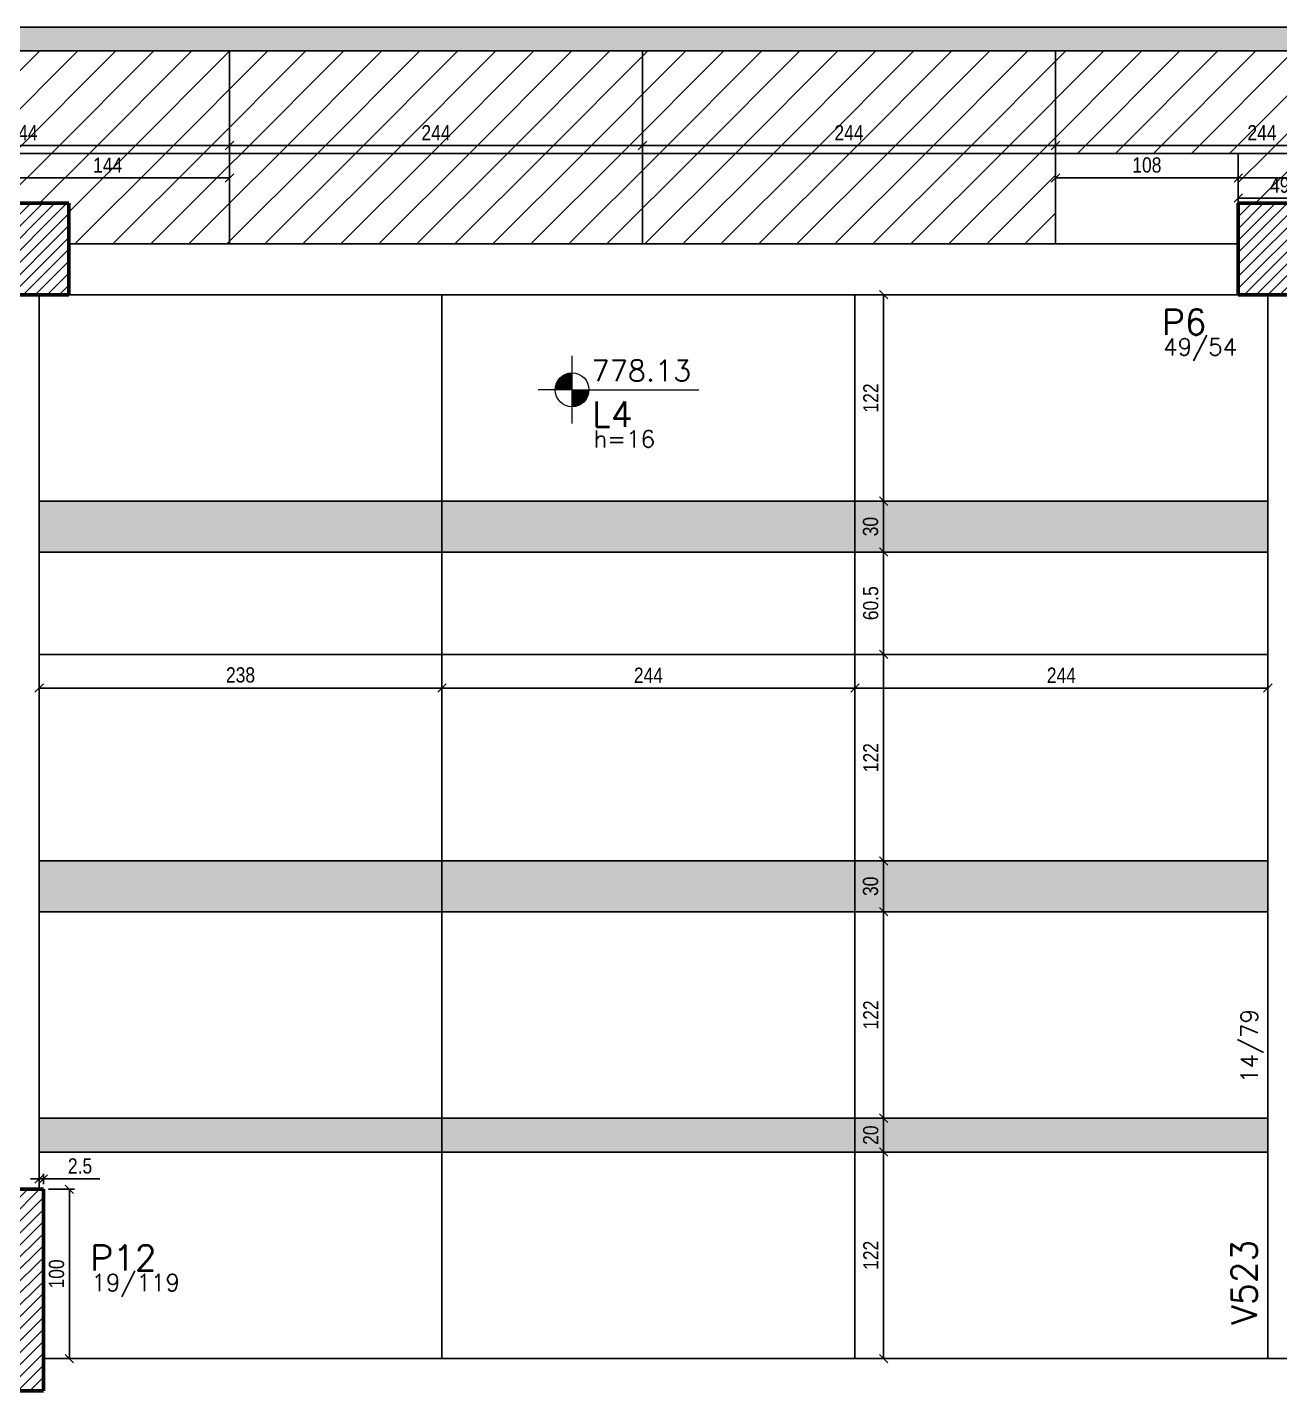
# Model space of a CAD drawing. Extents: x 8513 to 14085, y 7177 to 10799.
# Drawn here: x 11387 to 12127, y 9009 to 9814 of the extents above; entities that cross this region are included whole.
import ezdxf

# ---------------------------------------------------------------- set-up
doc = ezdxf.new("R2010")
doc.units = 0
doc.layers.add('COTA', color=241, linetype='Continuous')
doc.layers.add('Painéis', color=200, linetype='Continuous')
for name, color, linetype, lineweight in [('EST-LAJE-TEXT', 7, 'Continuous', 9), ('EST-PILAR', 7, 'Continuous', 9), ('EST-PILAR-CUT', 7, 'Continuous', 60), ('EST-PILAR-TEXT', 7, 'Continuous', 9), ('EST-VIGA', 7, 'Continuous', 30), ('EST-VIGA-TEXT', 7, 'Continuous', 9), ('Hachura', 253, 'Continuous', 9), ('REAPROVEITAMENTO', 7, 'Continuous', 9)]:
    doc.layers.add(name, color=color, linetype=linetype, lineweight=lineweight)
doc.styles.add('COTA TECNICA-50', font='techl___.ttf', dxfattribs={"height": 9})
doc.styles.add('RomanS_IV50', font='romans_IV50.ttf', dxfattribs={"height": 11.25})
doc.styles.add('RomanS_IV50_B', font='', dxfattribs={"height": 18.75})
doc.styles.add('RomanS_IV50_B_1', font='', dxfattribs={"height": 22.5})
doc.styles.get('RomanS_IV50_B').set_extended_font_data('RomanS_IV50', bold=True)
doc.styles.get('RomanS_IV50_B_1').set_extended_font_data('RomanS_IV50', bold=True)
doc.dimstyles.new('PAINEL', dxfattribs={"dimtxt": 9, "dimasz": 5, "dimexe": 3, "dimexo": 3, "dimgap": 3, "dimtad": 1, "dimdec": 1, "dimzin": 12, "dimdsep": 46, "dimtxsty": 'COTA TECNICA-50', "dimblk": 'OBLIQUE', "dimcen": 0, "dimclrd": 4, "dimclre": 4, "dimclrt": 1, "dimadec": 1, "dimazin": 3, "dimtfac": 1, "dimtdec": 1, "dimtmove": 0, "dimatfit": 3, "dimldrblk": 'OBLIQUE', "dimfxl": 1, "dimtolj": 1, "dimtzin": 12, "dimarcsym": 0})
pattern_1 = [(45, (9894.671, 8930.102), (-3.535534, 3.535534), [])]

# ---------------------------------------------------------------- blocks, each defined once
blk = doc.blocks.new('TQS - Pilar retangular - 19_0 x 119_0-2610841-2º PAVIMENTO')
at = {"layer": 'EST-PILAR'}
h = blk.add_hatch(dxfattribs=at)
h.set_pattern_fill('FP_2', color=256, style=0, pattern_type=2)
h.set_pattern_definition([(45, (-1492, -138), (-3.535534, 3.535534), [])])
h.paths.add_polyline_path([(9.5, -59.5), (9.5, 59.5), (-9.5, 59.5), (-9.5, -59.5), (-0.53, -59.5)], flags=0)
at = {"layer": 'EST-PILAR-CUT'}
for p, q in [((-9.5, 59.5), (9.5, 59.5)), ((-9.5, -59.5), (-9.5, 59.5)), ((9.5, 59.5), (9.5, -59.5)), ((9.5, -59.5), (-9.5, -59.5))]:
    blk.add_line(p, q, dxfattribs=at)
blk = doc.blocks.new('FA_Floor_TAG_SURVEY_R01 - NIV_TIT_H_TXT1__TXT2-2303193-2º PAVIMENTO')
at = {"layer": 'EST-LAJE-TEXT'}
h = blk.add_hatch(color=256, dxfattribs=at)
edge = h.paths.add_edge_path(flags=0)
edge.add_line((-0.28, 0.405), (-0.48, 0.405))
edge.add_arc((-0.28, 0.405), 0.2, 90, 180, ccw=False)
edge.add_line((-0.28, 0.605), (-0.28, 0.405))
h = blk.add_hatch(color=256, dxfattribs=at)
edge = h.paths.add_edge_path(flags=0)
edge.add_line((-0.28, 0.405), (-0.08, 0.405))
edge.add_arc((-0.28, 0.405), 0.2, -90, 0, ccw=False)
edge.add_line((-0.28, 0.205), (-0.28, 0.405))
for p, q in [((-0.28, 0.005), (-0.28, 0.805)), ((-0.28, 0.405), (-0.68, 0.405)), ((-0.28, 0.405), (1.22, 0.405))]:
    blk.add_line(p, q, dxfattribs=at)
blk.add_circle((-0.28, 0.405), 0.2, dxfattribs=at)
blk = doc.blocks.new('_Oblique')
at = {"color": 0, "linetype": 'ByBlock', "lineweight": -2}
blk.add_line((-0.5, -0.5), (0.5, 0.5), dxfattribs=at)
blk = doc.blocks.new('*D24')
at = {"layer": 'COTA', "color": 4, "lineweight": -2, "transparency": 16777216}
for p, q in [((11399.17, 9127.6), (11414.56, 9127.6)), ((11411.56, 9027.6), (11411.56, 9127.6)), ((11399.17, 9027.6), (11414.56, 9027.6))]:
    blk.add_line(p, q, dxfattribs=at)
at = {"layer": 'Defpoints', "color": 0, "transparency": 16777216}
for p in [(11396.17, 9127.6), (11411.56, 9127.6), (11396.17, 9027.6)]:
    blk.add_point(p, dxfattribs=at)
at = {"layer": 'COTA', "color": 4, "lineweight": -2, "transparency": 16777216, "xscale": 5, "yscale": 5, "zscale": 5}
for p, rotation in [((11411.56, 9127.6), 90), ((11411.56, 9027.6), 270)]:
    blk.add_blockref('_Oblique', p, dxfattribs=dict(at, rotation=rotation))
at = {"layer": 'COTA', "color": 1, "transparency": 16777216, "insert": (11403.97, 9077.6), "char_height": 9, "attachment_point": 5, "rotation": 90, "style": 'COTA TECNICA-50'}
blk.add_mtext('\\A1;100', dxfattribs=at)
blk = doc.blocks.new('*D25')
at = {"layer": 'COTA', "color": 4, "lineweight": -2, "transparency": 16777216}
for p, q in [((11393.67, 9130.6), (11393.67, 9136.73)), ((11396.17, 9130.6), (11396.17, 9136.73)), ((11393.67, 9133.73), (11388.67, 9133.73)), ((11393.67, 9133.73), (11396.17, 9133.73)), ((11396.17, 9133.73), (11429.53, 9133.73))]:
    blk.add_line(p, q, dxfattribs=at)
at = {"layer": 'Defpoints', "color": 0, "transparency": 16777216}
for p in [(11393.67, 9127.6), (11396.17, 9133.73), (11396.17, 9127.6)]:
    blk.add_point(p, dxfattribs=at)
at = {"layer": 'COTA', "color": 4, "lineweight": -2, "transparency": 16777216, "xscale": 5, "yscale": 5, "zscale": 5}
blk.add_blockref('_Oblique', (11393.67, 9133.73), dxfattribs=at)
at = {"layer": 'COTA', "color": 4, "lineweight": -2, "transparency": 16777216, "xscale": 5, "yscale": 5, "zscale": 5, "rotation": 180}
blk.add_blockref('_Oblique', (11396.17, 9133.73), dxfattribs=at)
at = {"layer": 'COTA', "color": 1, "transparency": 16777216, "insert": (11417.85, 9141.33), "char_height": 9, "attachment_point": 5, "style": 'COTA TECNICA-50'}
blk.add_mtext('\\A1;2.5', dxfattribs=at)
blk = doc.blocks.new('*D57')
at = {"layer": 'COTA', "color": 4, "lineweight": -2, "transparency": 16777216}
for p, q in [((12102.17, 9713.1), (12102.17, 9716.21)), ((12151.17, 9713.1), (12151.17, 9716.21)), ((12151.17, 9713.21), (12102.17, 9713.21))]:
    blk.add_line(p, q, dxfattribs=at)
at = {"layer": 'Defpoints', "color": 0, "transparency": 16777216}
for p in [(12102.17, 9713.21), (12102.17, 9710.1), (12151.17, 9710.1)]:
    blk.add_point(p, dxfattribs=at)
at = {"layer": 'COTA', "color": 4, "lineweight": -2, "transparency": 16777216, "xscale": 5, "yscale": 5, "zscale": 5, "rotation": 180}
blk.add_blockref('_Oblique', (12102.17, 9713.21), dxfattribs=at)
at = {"layer": 'COTA', "color": 4, "lineweight": -2, "transparency": 16777216, "xscale": 5, "yscale": 5, "zscale": 5}
blk.add_blockref('_Oblique', (12151.17, 9713.21), dxfattribs=at)
at = {"layer": 'COTA', "color": 1, "transparency": 16777216, "insert": (12126.67, 9720.8), "char_height": 9, "attachment_point": 5, "style": 'COTA TECNICA-50'}
blk.add_mtext('\\A1;49', dxfattribs=at)
blk = doc.blocks.new('*D62')
at = {"layer": 'COTA', "color": 4, "lineweight": -2, "transparency": 16777216}
for p, q in [((11994.17, 9742.6), (11994.17, 9747.23)), ((12238.17, 9742.6), (12238.17, 9747.23)), ((12238.17, 9744.23), (11994.17, 9744.23))]:
    blk.add_line(p, q, dxfattribs=at)
at = {"layer": 'Defpoints', "color": 0, "transparency": 16777216}
for p in [(11994.17, 9744.23), (11994.17, 9739.6), (12238.17, 9739.6)]:
    blk.add_point(p, dxfattribs=at)
at = {"layer": 'COTA', "color": 4, "lineweight": -2, "transparency": 16777216, "xscale": 5, "yscale": 5, "zscale": 5, "rotation": 180}
blk.add_blockref('_Oblique', (11994.17, 9744.23), dxfattribs=at)
at = {"layer": 'COTA', "color": 4, "lineweight": -2, "transparency": 16777216, "xscale": 5, "yscale": 5, "zscale": 5}
blk.add_blockref('_Oblique', (12238.17, 9744.23), dxfattribs=at)
at = {"layer": 'COTA', "color": 1, "transparency": 16777216, "insert": (12116.17, 9751.79), "char_height": 9, "attachment_point": 5, "style": 'COTA TECNICA-50'}
blk.add_mtext('\\A1;244', dxfattribs=at)
blk = doc.blocks.new('*D63')
at = {"layer": 'COTA', "color": 4, "lineweight": -2, "transparency": 16777216}
for p, q in [((11750.17, 9746.1), (11750.17, 9747.23)), ((11994.17, 9742.6), (11994.17, 9747.23)), ((11994.17, 9744.23), (11750.17, 9744.23))]:
    blk.add_line(p, q, dxfattribs=at)
at = {"layer": 'Defpoints', "color": 0, "transparency": 16777216}
for p in [(11750.17, 9744.23), (11750.17, 9743.1), (11994.17, 9739.6)]:
    blk.add_point(p, dxfattribs=at)
at = {"layer": 'COTA', "color": 4, "lineweight": -2, "transparency": 16777216, "xscale": 5, "yscale": 5, "zscale": 5, "rotation": 180}
blk.add_blockref('_Oblique', (11750.17, 9744.23), dxfattribs=at)
at = {"layer": 'COTA', "color": 4, "lineweight": -2, "transparency": 16777216, "xscale": 5, "yscale": 5, "zscale": 5}
blk.add_blockref('_Oblique', (11994.17, 9744.23), dxfattribs=at)
at = {"layer": 'COTA', "color": 1, "transparency": 16777216, "insert": (11872.17, 9751.79), "char_height": 9, "attachment_point": 5, "style": 'COTA TECNICA-50'}
blk.add_mtext('\\A1;244', dxfattribs=at)
blk = doc.blocks.new('*D64')
at = {"layer": 'COTA', "color": 4, "lineweight": -2, "transparency": 16777216}
for p, q in [((11750.17, 9746.1), (11750.17, 9747.23)), ((11750.17, 9744.23), (11506.17, 9744.23))]:
    blk.add_line(p, q, dxfattribs=at)
at = {"layer": 'Defpoints', "color": 0, "transparency": 16777216}
for p in [(11506.17, 9744.23), (11506.17, 9744.23), (11750.17, 9743.1)]:
    blk.add_point(p, dxfattribs=at)
at = {"layer": 'COTA', "color": 4, "lineweight": -2, "transparency": 16777216, "xscale": 5, "yscale": 5, "zscale": 5, "rotation": 180}
blk.add_blockref('_Oblique', (11506.17, 9744.23), dxfattribs=at)
at = {"layer": 'COTA', "color": 4, "lineweight": -2, "transparency": 16777216, "xscale": 5, "yscale": 5, "zscale": 5}
blk.add_blockref('_Oblique', (11750.17, 9744.23), dxfattribs=at)
at = {"layer": 'COTA', "color": 1, "transparency": 16777216, "insert": (11628.17, 9751.79), "char_height": 9, "attachment_point": 5, "style": 'COTA TECNICA-50'}
blk.add_mtext('\\A1;244', dxfattribs=at)
blk = doc.blocks.new('*D65')
at = {"layer": 'COTA', "color": 4, "lineweight": -2, "transparency": 16777216}
blk.add_line((11506.17, 9744.23), (11262.17, 9744.23), dxfattribs=at)
at = {"layer": 'Defpoints', "color": 0, "transparency": 16777216}
for p in [(11262.17, 9744.23), (11262.17, 9744.23), (11506.17, 9744.23)]:
    blk.add_point(p, dxfattribs=at)
at = {"layer": 'COTA', "color": 4, "lineweight": -2, "transparency": 16777216, "xscale": 5, "yscale": 5, "zscale": 5, "rotation": 180}
blk.add_blockref('_Oblique', (11262.17, 9744.23), dxfattribs=at)
at = {"layer": 'COTA', "color": 4, "lineweight": -2, "transparency": 16777216, "xscale": 5, "yscale": 5, "zscale": 5}
blk.add_blockref('_Oblique', (11506.17, 9744.23), dxfattribs=at)
at = {"layer": 'COTA', "color": 1, "transparency": 16777216, "insert": (11384.17, 9751.79), "char_height": 9, "attachment_point": 5, "style": 'COTA TECNICA-50'}
blk.add_mtext('\\A1;244', dxfattribs=at)
blk = doc.blocks.new('*D75')
at = {"layer": 'COTA', "color": 4, "lineweight": -2, "transparency": 16777216}
for p, q in [((11994.17, 9736.6), (11994.17, 9722.09)), ((12102.17, 9736.6), (12102.17, 9722.09)), ((11994.17, 9725.09), (12102.17, 9725.09))]:
    blk.add_line(p, q, dxfattribs=at)
at = {"layer": 'Defpoints', "color": 0, "transparency": 16777216}
for p in [(11994.17, 9739.6), (12102.17, 9739.6), (12102.17, 9725.09)]:
    blk.add_point(p, dxfattribs=at)
at = {"layer": 'COTA', "color": 4, "lineweight": -2, "transparency": 16777216, "xscale": 5, "yscale": 5, "zscale": 5, "rotation": 180}
blk.add_blockref('_Oblique', (11994.17, 9725.09), dxfattribs=at)
at = {"layer": 'COTA', "color": 4, "lineweight": -2, "transparency": 16777216, "xscale": 5, "yscale": 5, "zscale": 5}
blk.add_blockref('_Oblique', (12102.17, 9725.09), dxfattribs=at)
at = {"layer": 'COTA', "color": 1, "transparency": 16777216, "insert": (12048.17, 9732.7), "char_height": 9, "attachment_point": 5, "style": 'COTA TECNICA-50'}
blk.add_mtext('\\A1;108', dxfattribs=at)
blk = doc.blocks.new('*D76')
at = {"layer": 'COTA', "color": 4, "lineweight": -2, "transparency": 16777216}
for p, q in [((12102.17, 9736.6), (12102.17, 9722.09)), ((12238.17, 9736.6), (12238.17, 9722.09)), ((12102.17, 9725.09), (12238.17, 9725.09))]:
    blk.add_line(p, q, dxfattribs=at)
at = {"layer": 'Defpoints', "color": 0, "transparency": 16777216}
for p in [(12102.17, 9739.6), (12238.17, 9739.6), (12238.17, 9725.09)]:
    blk.add_point(p, dxfattribs=at)
at = {"layer": 'COTA', "color": 4, "lineweight": -2, "transparency": 16777216, "xscale": 5, "yscale": 5, "zscale": 5, "rotation": 180}
blk.add_blockref('_Oblique', (12102.17, 9725.09), dxfattribs=at)
at = {"layer": 'COTA', "color": 4, "lineweight": -2, "transparency": 16777216, "xscale": 5, "yscale": 5, "zscale": 5}
blk.add_blockref('_Oblique', (12238.17, 9725.09), dxfattribs=at)
at = {"layer": 'COTA', "color": 1, "transparency": 16777216, "insert": (12170.17, 9732.79), "char_height": 9, "attachment_point": 5, "style": 'COTA TECNICA-50'}
blk.add_mtext('\\A1;136', dxfattribs=at)
blk = doc.blocks.new('*D78')
at = {"layer": 'COTA', "color": 4, "lineweight": -2, "transparency": 16777216}
for p, q in [((11362.17, 9736.6), (11362.17, 9722.09)), ((11506.17, 9736.6), (11506.17, 9722.09)), ((11362.17, 9725.09), (11506.17, 9725.09))]:
    blk.add_line(p, q, dxfattribs=at)
at = {"layer": 'Defpoints', "color": 0, "transparency": 16777216}
for p in [(11362.17, 9739.6), (11506.17, 9739.6), (11506.17, 9725.09)]:
    blk.add_point(p, dxfattribs=at)
at = {"layer": 'COTA', "color": 4, "lineweight": -2, "transparency": 16777216, "xscale": 5, "yscale": 5, "zscale": 5, "rotation": 180}
blk.add_blockref('_Oblique', (11362.17, 9725.09), dxfattribs=at)
at = {"layer": 'COTA', "color": 4, "lineweight": -2, "transparency": 16777216, "xscale": 5, "yscale": 5, "zscale": 5}
blk.add_blockref('_Oblique', (11506.17, 9725.09), dxfattribs=at)
at = {"layer": 'COTA', "color": 1, "transparency": 16777216, "insert": (11434.17, 9732.65), "char_height": 9, "attachment_point": 5, "style": 'COTA TECNICA-50'}
blk.add_mtext('\\A1;144', dxfattribs=at)
blk = doc.blocks.new('*D93')
at = {"layer": 'COTA', "color": 4, "lineweight": -2, "transparency": 16777216}
for p, q in [((11875.67, 9440.6), (11875.67, 9420.72)), ((12119.67, 9440.6), (12119.67, 9420.72)), ((12119.67, 9423.72), (11875.67, 9423.72))]:
    blk.add_line(p, q, dxfattribs=at)
at = {"layer": 'Defpoints', "color": 0, "transparency": 16777216}
for p in [(11875.67, 9443.6), (12119.67, 9443.6), (11875.67, 9423.72)]:
    blk.add_point(p, dxfattribs=at)
at = {"layer": 'COTA', "color": 4, "lineweight": -2, "transparency": 16777216, "xscale": 5, "yscale": 5, "zscale": 5, "rotation": 180}
blk.add_blockref('_Oblique', (11875.67, 9423.72), dxfattribs=at)
at = {"layer": 'COTA', "color": 4, "lineweight": -2, "transparency": 16777216, "xscale": 5, "yscale": 5, "zscale": 5}
blk.add_blockref('_Oblique', (12119.67, 9423.72), dxfattribs=at)
at = {"layer": 'COTA', "color": 1, "transparency": 16777216, "insert": (11997.67, 9431.29), "char_height": 9, "attachment_point": 5, "style": 'COTA TECNICA-50'}
blk.add_mtext('\\A1;244', dxfattribs=at)
blk = doc.blocks.new('*D94')
at = {"layer": 'COTA', "color": 4, "lineweight": -2, "transparency": 16777216}
for p, q in [((11631.67, 9440.6), (11631.67, 9420.72)), ((11875.67, 9440.6), (11875.67, 9420.72)), ((11875.67, 9423.72), (11631.67, 9423.72))]:
    blk.add_line(p, q, dxfattribs=at)
at = {"layer": 'Defpoints', "color": 0, "transparency": 16777216}
for p in [(11631.67, 9443.6), (11875.67, 9443.6), (11631.67, 9423.72)]:
    blk.add_point(p, dxfattribs=at)
at = {"layer": 'COTA', "color": 4, "lineweight": -2, "transparency": 16777216, "xscale": 5, "yscale": 5, "zscale": 5, "rotation": 180}
blk.add_blockref('_Oblique', (11631.67, 9423.72), dxfattribs=at)
at = {"layer": 'COTA', "color": 4, "lineweight": -2, "transparency": 16777216, "xscale": 5, "yscale": 5, "zscale": 5}
blk.add_blockref('_Oblique', (11875.67, 9423.72), dxfattribs=at)
at = {"layer": 'COTA', "color": 1, "transparency": 16777216, "insert": (11753.67, 9431.29), "char_height": 9, "attachment_point": 5, "style": 'COTA TECNICA-50'}
blk.add_mtext('\\A1;244', dxfattribs=at)
blk = doc.blocks.new('*D95')
at = {"layer": 'COTA', "color": 4, "lineweight": -2, "transparency": 16777216}
for p, q in [((11393.67, 9440.6), (11393.67, 9420.72)), ((11631.67, 9440.6), (11631.67, 9420.72)), ((11631.67, 9423.72), (11393.67, 9423.72))]:
    blk.add_line(p, q, dxfattribs=at)
at = {"layer": 'Defpoints', "color": 0, "transparency": 16777216}
for p in [(11393.67, 9443.6), (11631.67, 9443.6), (11393.67, 9423.72)]:
    blk.add_point(p, dxfattribs=at)
at = {"layer": 'COTA', "color": 4, "lineweight": -2, "transparency": 16777216, "xscale": 5, "yscale": 5, "zscale": 5, "rotation": 180}
blk.add_blockref('_Oblique', (11393.67, 9423.72), dxfattribs=at)
at = {"layer": 'COTA', "color": 4, "lineweight": -2, "transparency": 16777216, "xscale": 5, "yscale": 5, "zscale": 5}
blk.add_blockref('_Oblique', (11631.67, 9423.72), dxfattribs=at)
at = {"layer": 'COTA', "color": 1, "transparency": 16777216, "insert": (11512.67, 9431.44), "char_height": 9, "attachment_point": 5, "style": 'COTA TECNICA-50'}
blk.add_mtext('\\A1;238', dxfattribs=at)
blk = doc.blocks.new('*D107')
at = {"layer": 'COTA', "color": 4, "lineweight": -2, "transparency": 16777216}
for p, q in [((11878.67, 9149.6), (11895.64, 9149.6)), ((11892.64, 9027.6), (11892.64, 9149.6)), ((11878.67, 9027.6), (11895.64, 9027.6))]:
    blk.add_line(p, q, dxfattribs=at)
at = {"layer": 'Defpoints', "color": 0, "transparency": 16777216}
for p in [(11875.67, 9149.6), (11892.64, 9149.6), (11875.67, 9027.6)]:
    blk.add_point(p, dxfattribs=at)
at = {"layer": 'COTA', "color": 4, "lineweight": -2, "transparency": 16777216, "xscale": 5, "yscale": 5, "zscale": 5}
for p, rotation in [((11892.64, 9149.6), 90), ((11892.64, 9027.6), 270)]:
    blk.add_blockref('_Oblique', p, dxfattribs=dict(at, rotation=rotation))
at = {"layer": 'COTA', "color": 1, "transparency": 16777216, "insert": (11885.09, 9088.6), "char_height": 9, "attachment_point": 5, "rotation": 90, "style": 'COTA TECNICA-50'}
blk.add_mtext('\\A1;122', dxfattribs=at)
blk = doc.blocks.new('*D108')
at = {"layer": 'COTA', "color": 4, "lineweight": -2, "transparency": 16777216}
for p, q in [((11878.67, 9169.6), (11895.64, 9169.6)), ((11892.64, 9149.6), (11892.64, 9169.6)), ((11878.67, 9149.6), (11895.64, 9149.6))]:
    blk.add_line(p, q, dxfattribs=at)
at = {"layer": 'Defpoints', "color": 0, "transparency": 16777216}
for p in [(11875.67, 9169.6), (11892.64, 9169.6), (11875.67, 9149.6)]:
    blk.add_point(p, dxfattribs=at)
at = {"layer": 'COTA', "color": 4, "lineweight": -2, "transparency": 16777216, "xscale": 5, "yscale": 5, "zscale": 5}
for p, rotation in [((11892.64, 9169.6), 90), ((11892.64, 9149.6), 270)]:
    blk.add_blockref('_Oblique', p, dxfattribs=dict(at, rotation=rotation))
at = {"layer": 'COTA', "color": 1, "transparency": 16777216, "insert": (11885.05, 9159.6), "char_height": 9, "attachment_point": 5, "rotation": 90, "style": 'COTA TECNICA-50'}
blk.add_mtext('\\A1;20', dxfattribs=at)
blk = doc.blocks.new('*D101')
at = {"layer": 'COTA', "color": 4, "lineweight": -2, "transparency": 16777216}
for p, q in [((11878.67, 9291.6), (11895.64, 9291.6)), ((11892.64, 9169.6), (11892.64, 9291.6)), ((11878.67, 9169.6), (11895.64, 9169.6))]:
    blk.add_line(p, q, dxfattribs=at)
at = {"layer": 'Defpoints', "color": 0, "transparency": 16777216}
for p in [(11875.67, 9291.6), (11892.64, 9291.6), (11875.67, 9169.6)]:
    blk.add_point(p, dxfattribs=at)
at = {"layer": 'COTA', "color": 4, "lineweight": -2, "transparency": 16777216, "xscale": 5, "yscale": 5, "zscale": 5}
for p, rotation in [((11892.64, 9291.6), 90), ((11892.64, 9169.6), 270)]:
    blk.add_blockref('_Oblique', p, dxfattribs=dict(at, rotation=rotation))
at = {"layer": 'COTA', "color": 1, "transparency": 16777216, "insert": (11885.09, 9230.6), "char_height": 9, "attachment_point": 5, "rotation": 90, "style": 'COTA TECNICA-50'}
blk.add_mtext('\\A1;122', dxfattribs=at)
blk = doc.blocks.new('*D102')
at = {"layer": 'COTA', "color": 4, "lineweight": -2, "transparency": 16777216}
for p, q in [((11878.67, 9321.6), (11895.64, 9321.6)), ((11892.64, 9291.6), (11892.64, 9321.6)), ((11878.67, 9291.6), (11895.64, 9291.6))]:
    blk.add_line(p, q, dxfattribs=at)
at = {"layer": 'Defpoints', "color": 0, "transparency": 16777216}
for p in [(11875.67, 9321.6), (11892.64, 9321.6), (11875.67, 9291.6)]:
    blk.add_point(p, dxfattribs=at)
at = {"layer": 'COTA', "color": 4, "lineweight": -2, "transparency": 16777216, "xscale": 5, "yscale": 5, "zscale": 5}
for p, rotation in [((11892.64, 9321.6), 90), ((11892.64, 9291.6), 270)]:
    blk.add_blockref('_Oblique', p, dxfattribs=dict(at, rotation=rotation))
at = {"layer": 'COTA', "color": 1, "transparency": 16777216, "insert": (11884.94, 9306.6), "char_height": 9, "attachment_point": 5, "rotation": 90, "style": 'COTA TECNICA-50'}
blk.add_mtext('\\A1;30', dxfattribs=at)
blk = doc.blocks.new('*D103')
at = {"layer": 'COTA', "color": 4, "lineweight": -2, "transparency": 16777216}
for p, q in [((11880.64, 9443.6), (11895.64, 9443.6)), ((11892.64, 9321.6), (11892.64, 9443.6)), ((11878.67, 9321.6), (11895.64, 9321.6))]:
    blk.add_line(p, q, dxfattribs=at)
at = {"layer": 'Defpoints', "color": 0, "transparency": 16777216}
for p in [(11877.64, 9443.6), (11892.64, 9443.6), (11875.67, 9321.6)]:
    blk.add_point(p, dxfattribs=at)
at = {"layer": 'COTA', "color": 4, "lineweight": -2, "transparency": 16777216, "xscale": 5, "yscale": 5, "zscale": 5}
for p, rotation in [((11892.64, 9443.6), 90), ((11892.64, 9321.6), 270)]:
    blk.add_blockref('_Oblique', p, dxfattribs=dict(at, rotation=rotation))
at = {"layer": 'COTA', "color": 1, "transparency": 16777216, "insert": (11885.09, 9382.6), "char_height": 9, "attachment_point": 5, "rotation": 90, "style": 'COTA TECNICA-50'}
blk.add_mtext('\\A1;122', dxfattribs=at)
blk = doc.blocks.new('*D104')
at = {"layer": 'COTA', "color": 4, "lineweight": -2, "transparency": 16777216}
for p, q in [((11892.64, 9443.6), (11892.64, 9504.1)), ((11880.64, 9443.6), (11895.64, 9443.6))]:
    blk.add_line(p, q, dxfattribs=at)
at = {"layer": 'Defpoints', "color": 0, "transparency": 16777216}
for p in [(11892.64, 9504.1), (11892.64, 9504.1), (11877.64, 9443.6)]:
    blk.add_point(p, dxfattribs=at)
at = {"layer": 'COTA', "color": 4, "lineweight": -2, "transparency": 16777216, "xscale": 5, "yscale": 5, "zscale": 5}
for p, rotation in [((11892.64, 9504.1), 90), ((11892.64, 9443.6), 270)]:
    blk.add_blockref('_Oblique', p, dxfattribs=dict(at, rotation=rotation))
at = {"layer": 'COTA', "color": 1, "transparency": 16777216, "insert": (11885.04, 9473.85), "char_height": 9, "attachment_point": 5, "rotation": 90, "style": 'COTA TECNICA-50'}
blk.add_mtext('\\A1;60.5', dxfattribs=at)
blk = doc.blocks.new('*D105')
at = {"layer": 'COTA', "color": 4, "lineweight": -2, "transparency": 16777216}
blk.add_line((11892.64, 9504.1), (11892.64, 9534.1), dxfattribs=at)
at = {"layer": 'Defpoints', "color": 0, "transparency": 16777216}
for p in [(11892.64, 9534.1), (11892.64, 9534.1), (11892.64, 9504.1)]:
    blk.add_point(p, dxfattribs=at)
at = {"layer": 'COTA', "color": 4, "lineweight": -2, "transparency": 16777216, "xscale": 5, "yscale": 5, "zscale": 5}
for p, rotation in [((11892.64, 9534.1), 90), ((11892.64, 9504.1), 270)]:
    blk.add_blockref('_Oblique', p, dxfattribs=dict(at, rotation=rotation))
at = {"layer": 'COTA', "color": 1, "transparency": 16777216, "insert": (11884.94, 9519.1), "char_height": 9, "attachment_point": 5, "rotation": 90, "style": 'COTA TECNICA-50'}
blk.add_mtext('\\A1;30', dxfattribs=at)
blk = doc.blocks.new('*D106')
at = {"layer": 'COTA', "color": 4, "lineweight": -2, "transparency": 16777216}
blk.add_line((11892.64, 9534.1), (11892.64, 9656.1), dxfattribs=at)
at = {"layer": 'Defpoints', "color": 0, "transparency": 16777216}
for p in [(11892.64, 9656.1), (11892.64, 9656.1), (11892.64, 9534.1)]:
    blk.add_point(p, dxfattribs=at)
at = {"layer": 'COTA', "color": 4, "lineweight": -2, "transparency": 16777216, "xscale": 5, "yscale": 5, "zscale": 5}
for p, rotation in [((11892.64, 9656.1), 90), ((11892.64, 9534.1), 270)]:
    blk.add_blockref('_Oblique', p, dxfattribs=dict(at, rotation=rotation))
at = {"layer": 'COTA', "color": 1, "transparency": 16777216, "insert": (11885.09, 9595.1), "char_height": 9, "attachment_point": 5, "rotation": 90, "style": 'COTA TECNICA-50'}
blk.add_mtext('\\A1;122', dxfattribs=at)

msp = doc.modelspace()

# ---------------------------------------------------------------- hatches: boundary and pattern name
at = {"layer": 'EST-PILAR'}
h = msp.add_hatch(dxfattribs=at)
h.set_pattern_fill('FP_1', color=5, style=0, pattern_type=2)
h.set_pattern_definition(pattern_1)
h.paths.add_polyline_path([(11362.171, 9656.102), (11411.171, 9656.102), (11411.171, 9710.102), (11362.171, 9710.102), (11362.171, 9665.585)], flags=0)
h = msp.add_hatch(dxfattribs=at)
h.set_pattern_fill('FP_1', color=5, style=0, pattern_type=2)
h.set_pattern_definition(pattern_1)
h.paths.add_polyline_path([(12151.171, 9656.102), (12151.171, 9710.102), (12102.171, 9710.102), (12102.171, 9656.102)], flags=0)
at = {"layer": 'EST-VIGA', "true_color": 0xe1e1e1}
msp.add_hatch(color=254, dxfattribs=at).paths.add_polyline_path([(12213.398, 9800.102), (12482.171, 9800.102), (12482.171, 9814.102), (9908.671, 9814.102), (9908.671, 9800.102), (11799.768, 9800.102)], flags=0)
at = {"layer": 'Hachura'}
h = msp.add_hatch(color=256, dxfattribs=at)
h.dxf.hatch_style = 1
h.paths.add_polyline_path([(11875.671, 9504.102), (11875.671, 9534.102), (12119.671, 9534.102), (12119.671, 9504.102)])
h.paths.add_polyline_path([(11631.671, 9504.102), (11631.671, 9534.102), (11875.671, 9534.102), (11875.671, 9504.102)])
h.paths.add_polyline_path([(11631.671, 9534.102), (11631.671, 9504.102), (11393.671, 9504.102), (11393.671, 9534.102)])
h.paths.add_polyline_path([(11631.671, 9321.602), (11631.671, 9291.602), (11393.671, 9291.602), (11393.671, 9321.602)])
h.paths.add_polyline_path([(11875.671, 9321.602), (11875.671, 9291.602), (11631.671, 9291.602), (11631.671, 9321.602)])
h.paths.add_polyline_path([(11875.671, 9291.602), (11875.671, 9321.602), (12119.671, 9321.602), (12119.671, 9291.602)])
h.paths.add_polyline_path([(11875.671, 9149.602), (11875.671, 9169.602), (12119.671, 9169.602), (12119.671, 9149.602)])
h.paths.add_polyline_path([(11631.671, 9149.602), (11631.671, 9169.602), (11875.671, 9169.602), (11875.671, 9149.602)])
h.paths.add_polyline_path([(11393.671, 9149.602), (11393.671, 9169.602), (11631.671, 9169.602), (11631.671, 9149.602)])
at = {"layer": 'REAPROVEITAMENTO'}
h = msp.add_hatch(dxfattribs=at)
h.set_pattern_fill('ANSI31', color=251, scale=5, style=0)
h.paths.add_polyline_path([(12238.171, 9800.102), (12238.171, 9739.602), (12482.171, 9739.602), (12482.171, 9800.102)])
h.paths.add_polyline_path([(12238.171, 9739.602), (12238.171, 9800.102), (11994.171, 9800.102), (11994.171, 9739.602)])
h.paths.add_polyline_path([(11994.171, 9739.602), (11994.171, 9800.102), (11750.171, 9800.102), (11750.171, 9739.602)])
h.paths.add_polyline_path([(11750.171, 9739.602), (11750.171, 9800.102), (11506.171, 9800.102), (11506.171, 9739.602)])
h.paths.add_polyline_path([(11506.171, 9739.602), (11506.171, 9800.102), (11262.171, 9800.102), (11262.171, 9739.602)])
h.paths.add_polyline_path([(11262.171, 9739.602), (11262.171, 9800.102), (11018.171, 9800.102), (11018.171, 9739.602)])
h.paths.add_polyline_path([(10774.171, 9800.102), (10774.171, 9739.602), (11018.171, 9739.602), (11018.171, 9800.102)])
h = msp.add_hatch(dxfattribs=at)
h.set_pattern_fill('ANSI31', color=251, scale=5, style=0)
h.paths.add_polyline_path([(10774.171, 9686.102), (10774.171, 9739.602), (10622.171, 9739.602), (10622.171, 9710.102), (10671.171, 9710.102), (10671.171, 9686.102)])
h.paths.add_polyline_path([(11506.171, 9686.102), (11506.171, 9739.602), (11362.171, 9739.602), (11362.171, 9710.102), (11411.171, 9710.102), (11411.171, 9686.102)])
h = msp.add_hatch(dxfattribs=at)
h.set_pattern_fill('ANSI31', color=251, scale=5, style=0)
h.paths.add_polyline_path([(11750.171, 9739.602), (11750.171, 9686.102), (11994.171, 9686.102), (11994.171, 9739.602)])
h.paths.add_polyline_path([(11506.171, 9739.602), (11506.171, 9686.102), (11750.171, 9686.102), (11750.171, 9739.602)])
h.paths.add_polyline_path([(11018.171, 9739.602), (11018.171, 9686.102), (11262.171, 9686.102), (11262.171, 9739.602)])
h = msp.add_hatch(dxfattribs=at)
h.set_pattern_fill('ANSI31', color=251, scale=5, style=0)
h.paths.add_polyline_path([(12238.171, 9686.102), (12238.171, 9739.602), (12102.171, 9739.602), (12102.171, 9710.102), (12151.171, 9710.102), (12151.171, 9686.102)])

# ---------------------------------------------------------------- linework, layer by layer
at = {"layer": 'EST-PILAR-CUT', "color": 5}
for p, q in [((11362.171, 9710.102), (11411.171, 9710.102)), ((11411.171, 9710.102), (11411.171, 9656.102)), ((12102.171, 9656.102), (12102.171, 9710.102)), ((12102.171, 9710.102), (12151.171, 9710.102)), ((11411.171, 9656.102), (11362.171, 9656.102)), ((12151.171, 9656.102), (12102.171, 9656.102))]:
    msp.add_line(p, q, dxfattribs=at)
at = {"layer": 'EST-VIGA', "color": 3}
for p, q in [((9908.671, 9814.102), (12482.171, 9814.102)), ((9908.671, 9800.102), (12482.171, 9800.102)), ((11411.171, 9686.102), (12102.171, 9686.102)), ((11393.671, 9127.602), (11393.671, 9656.102)), ((11411.171, 9656.102), (12102.171, 9656.102)), ((12119.671, 9027.602), (12119.671, 9656.102)), ((11396.171, 9027.602), (12317.171, 9027.602))]:
    msp.add_line(p, q, dxfattribs=at)
at = {"layer": 'Painéis', "ltscale": 70}
for p, q in [((11506.171, 9686.102), (11506.171, 9800.102)), ((11750.171, 9686.102), (11750.171, 9800.102)), ((11994.171, 9686.102), (11994.171, 9800.102)), ((9908.671, 9739.602), (12482.171, 9739.602)), ((12102.171, 9710.102), (12102.171, 9739.602)), ((11631.671, 9027.602), (11631.671, 9656.102)), ((11875.671, 9027.602), (11875.671, 9656.102)), ((12119.671, 9534.102), (11393.671, 9534.102)), ((12119.671, 9504.102), (11393.671, 9504.102)), ((12119.671, 9443.602), (11393.671, 9443.602)), ((12119.671, 9321.602), (11393.671, 9321.602)), ((12119.671, 9291.602), (11393.671, 9291.602)), ((12119.671, 9169.602), (11393.671, 9169.602)), ((12119.671, 9149.602), (11393.671, 9149.602))]:
    msp.add_line(p, q, dxfattribs=at)

# ---------------------------------------------------------------- block references
at = {"layer": 'EST-LAJE-TEXT', "xscale": 49.99999999999998, "yscale": 49.99999999999998, "zscale": 49.99999999999998}
msp.add_blockref('FA_Floor_TAG_SURVEY_R01 - NIV_TIT_H_TXT1__TXT2-2303193-2º PAVIMENTO', (11722.541, 9579.7), dxfattribs=at)
at = {"layer": 'EST-PILAR', "color": 5}
msp.add_blockref('TQS - Pilar retangular - 19_0 x 119_0-2610841-2º PAVIMENTO', (11386.671, 9068.102), dxfattribs=at)

# ---------------------------------------------------------------- texts
at = {"layer": 'EST-LAJE-TEXT', "lineweight": 50, "attachment_point": 1}
for s, insert, char_height, width, style in [('778.13', (11720.064, 9617.457), 12.5, 84.17719, 'RomanS_IV50_B_1'), ('L4', (11720.484, 9593.01), 15, 32.46834, 'RomanS_IV50_B')]:
    msp.add_mtext(s, dxfattribs=dict(at, insert=insert, char_height=char_height, width=width, style=style))
at = {"layer": 'EST-LAJE-TEXT', "lineweight": 30, "insert": (11721.24, 9575.877), "char_height": 10, "width": 48.90294, "attachment_point": 1, "style": 'RomanS_IV50'}
msp.add_mtext('h=16', dxfattribs=at)
at = {"layer": 'EST-PILAR-TEXT', "lineweight": 50, "char_height": 15, "attachment_point": 1, "style": 'RomanS_IV50_B'}
for s, insert, width in [('P6', (12057.042, 9647.412), 36.87762), ('P6', (12057.042, 9647.412), 36.87762), ('P12', (11423.845, 9094.605), 54.91559), ('P12', (11423.845, 9094.605), 54.91559)]:
    msp.add_mtext(s, dxfattribs=dict(at, insert=insert, width=width))
at = {"layer": 'EST-PILAR-TEXT', "lineweight": 30, "char_height": 10, "attachment_point": 1, "style": 'RomanS_IV50'}
for s, insert, width in [('49/54', (12057.798, 9630.279), 58.92403), ('49/54', (12057.798, 9630.279), 58.92403), ('19/119', (11424.601, 9077.472), 70.5485), ('19/119', (11424.601, 9077.472), 70.5485)]:
    msp.add_mtext(s, dxfattribs=dict(at, insert=insert, width=width))
at = {"layer": 'EST-VIGA-TEXT', "lineweight": 30, "insert": (12103.667, 9190.403), "char_height": 10, "width": 58.92403, "attachment_point": 1, "rotation": 90, "style": 'RomanS_IV50'}
msp.add_mtext('14/79', dxfattribs=at)
at = {"layer": 'EST-VIGA-TEXT', "lineweight": 50, "insert": (12098.217, 9047.663), "char_height": 15, "width": 70.14766, "attachment_point": 1, "rotation": 90, "style": 'RomanS_IV50_B'}
msp.add_mtext('V523', dxfattribs=at)

# ---------------------------------------------------------------- dimensions: what is measured, and where the dimension line sits
at = {"layer": 'COTA'}
for base, p1, p2, picture, middle in [((11262.171, 9744.227), (11506.171, 9744.227), (11262.171, 9744.227), '*D65', (11384.171, 9751.793)), ((11506.171, 9744.227), (11750.171, 9743.102), (11506.171, 9744.227), '*D64', (11628.171, 9751.793)), ((11750.171, 9744.227), (11994.171, 9739.602), (11750.171, 9743.102), '*D63', (11872.171, 9751.793)), ((11994.171, 9744.227), (12238.171, 9739.602), (11994.171, 9739.602), '*D62', (12116.171, 9751.793)), ((11506.171, 9725.089), (11362.171, 9739.602), (11506.171, 9739.602), '*D78', (11434.171, 9732.654)), ((12238.171, 9725.089), (12102.171, 9739.602), (12238.171, 9739.602), '*D76', (12170.171, 9732.786))]:
    dim = msp.add_linear_dim(base=base, p1=p1, p2=p2, dimstyle='PAINEL', override={"dimtmove": 1}, dxfattribs=at)
    dim.commit()
    dim.dimension.update_dxf_attribs({"geometry": picture, "text_midpoint": middle})
for base, p1, p2, picture, middle in [((12102.171, 9725.089), (11994.171, 9739.602), (12102.171, 9739.602), '*D75', (12048.171, 9732.7)), ((12102.171, 9713.211), (12151.171, 9710.102), (12102.171, 9710.102), '*D57', (12126.671, 9720.803))]:
    dim = msp.add_linear_dim(base=base, p1=p1, p2=p2, dimstyle='PAINEL', dxfattribs=at)
    dim.commit()
    dim.dimension.update_dxf_attribs({"geometry": picture, "text_midpoint": middle})
for base, p1, p2, angle, picture, middle in [((11892.64, 9656.102), (11892.64, 9534.102), (11892.64, 9656.102), 90, '*D106', (11885.087, 9595.102)), ((11892.64, 9534.102), (11892.64, 9504.102), (11892.64, 9534.102), 90, '*D105', (11884.943, 9519.102)), ((11892.64, 9504.102), (11877.64, 9443.602), (11892.64, 9504.102), 90, '*D104', (11885.041, 9473.852)), ((11393.671, 9423.721), (11631.671, 9443.602), (11393.671, 9443.602), 180, '*D95', (11512.671, 9431.438)), ((11631.671, 9423.721), (11875.671, 9443.602), (11631.671, 9443.602), 180, '*D94', (11753.671, 9431.286)), ((11892.64, 9443.602), (11875.671, 9321.602), (11877.64, 9443.602), 90, '*D103', (11885.087, 9382.602)), ((11892.64, 9321.602), (11875.671, 9291.602), (11875.671, 9321.602), 90, '*D102', (11884.943, 9306.602)), ((11892.64, 9291.602), (11875.671, 9169.602), (11875.671, 9291.602), 90, '*D101', (11885.087, 9230.602)), ((11892.64, 9169.602), (11875.671, 9149.602), (11875.671, 9169.602), 90, '*D108', (11885.048, 9159.602))]:
    dim = msp.add_linear_dim(base=base, p1=p1, p2=p2, angle=angle, dimstyle='PAINEL', override={"dimtmove": 1}, dxfattribs=at)
    dim.commit()
    dim.dimension.update_dxf_attribs({"geometry": picture, "text_midpoint": middle})
for base, p1, p2, angle, picture, middle in [((11875.671, 9423.721), (12119.671, 9443.602), (11875.671, 9443.602), 180, '*D93', (11997.671, 9431.286)), ((11892.64, 9149.602), (11875.671, 9027.602), (11875.671, 9149.602), 90, '*D107', (11885.087, 9088.602)), ((11396.171, 9133.728), (11393.671, 9127.602), (11396.171, 9127.602), 180, '*D25', (11417.849, 9141.327)), ((11411.559, 9127.602), (11396.171, 9027.602), (11396.171, 9127.602), 90, '*D24', (11403.966, 9077.602))]:
    dim = msp.add_linear_dim(base=base, p1=p1, p2=p2, angle=angle, dimstyle='PAINEL', dxfattribs=at)
    dim.commit()
    dim.dimension.update_dxf_attribs({"geometry": picture, "text_midpoint": middle})

doc.saveas('drawing.dxf')
